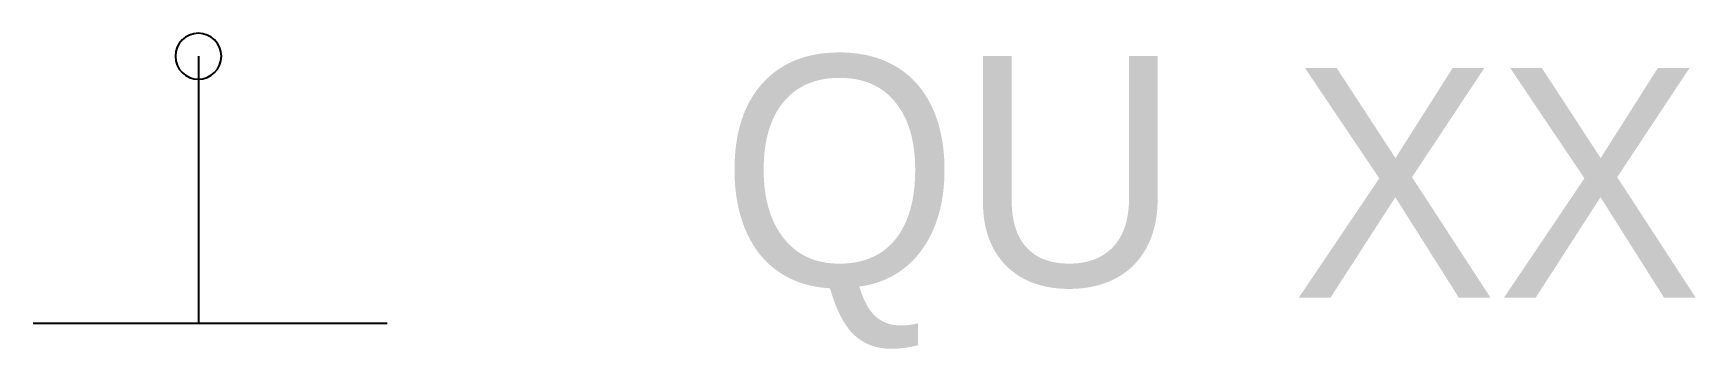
# Model space of a CAD drawing. Header units: metres. Extents: x -174604 to -172797, y -298889 to -298546.
import ezdxf

# ---------------------------------------------------------------- set-up
doc = ezdxf.new("R2010")
doc.units = ezdxf.units.M
doc.layers.add('DIM', color=4, linetype='Continuous')
doc.layers.add('TEXT', color=3, linetype='Continuous')

msp = doc.modelspace()

# ---------------------------------------------------------------- linework, layer by layer
at = {"layer": 'TEXT'}
msp.add_lwpolyline([(-174449.78, -298571.21, 1), (-174399.78, -298571.21, 1)], format="xyb", close=True, dxfattribs=at)
for points in [[(-174424.78, -298571.21), (-174424.78, -298861.44)], [(-174604.2, -298861.44), (-174219.73, -298861.44)]]:
    msp.add_lwpolyline(points, dxfattribs=at)

# ---------------------------------------------------------------- texts
at = {"layer": 'DIM'}
for s, p in [('QU', (-173857.94, -298820.82)), ('XX', (-173236.41, -298833.94))]:
    msp.add_text(s, height=250, dxfattribs=at).set_placement(p)

doc.saveas('drawing.dxf')
